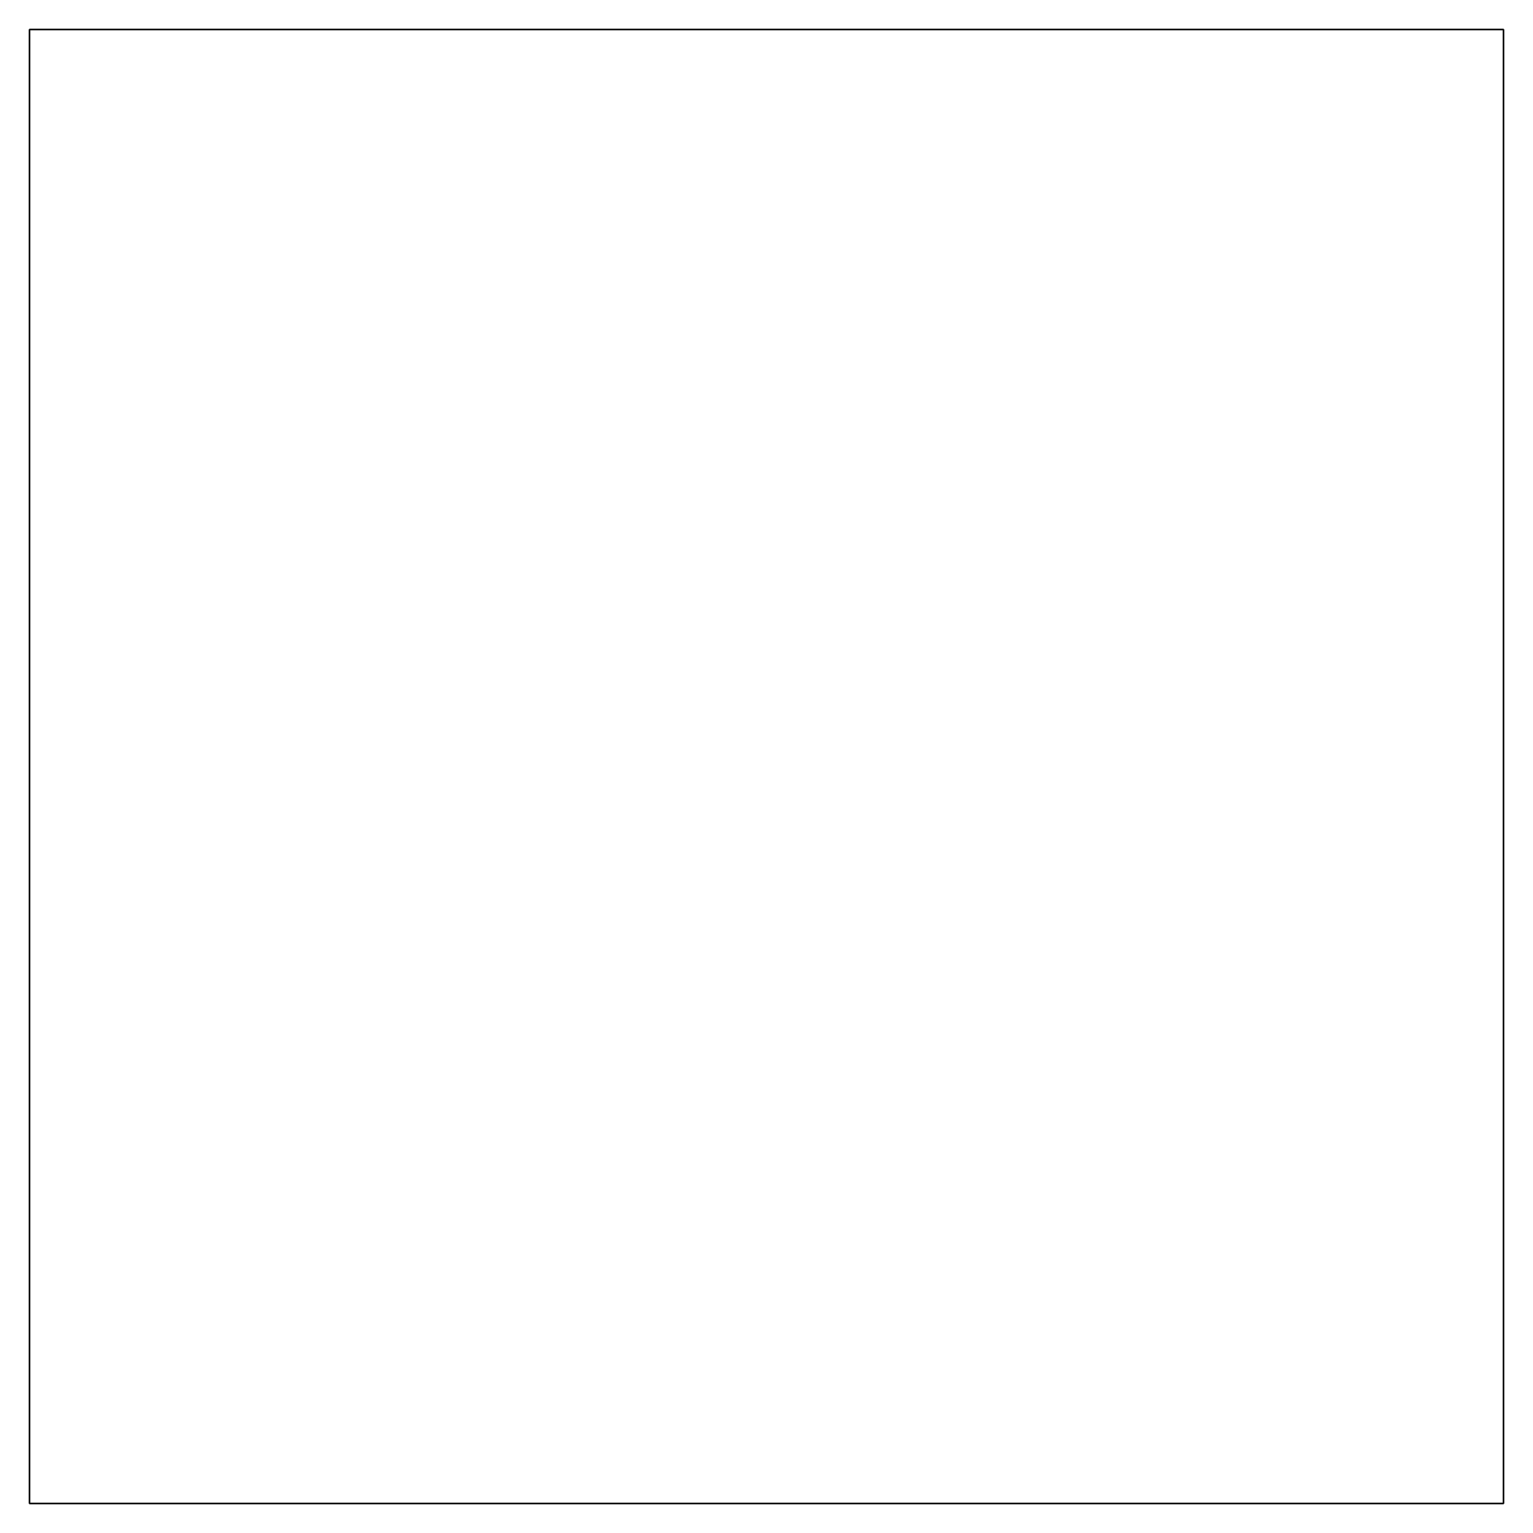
# Model space of a CAD drawing. Header units: millimetres. Extents: x 0 to 500, y 0 to 500.
import ezdxf

# ---------------------------------------------------------------- set-up
doc = ezdxf.new("R2010")
doc.units = ezdxf.units.MM
doc.layers.add('Layer1', color=10, linetype='Continuous')
doc.layers.add('LAYER15', color=7, linetype='Continuous')

msp = doc.modelspace()

# ---------------------------------------------------------------- linework, layer by layer
at = {"layer": 'Layer1'}
msp.add_3dface([(-0.01, 500), (-0.01, 0), (499.99, 0), (499.99, 500)], dxfattribs=at)
at = {"layer": 'LAYER15'}
for p, q in [((-0.01, 0, 0), (-0.01, 500, 0)), ((-0.01, 500, 0), (499.99, 500, 0)), ((-0.01, 0, 6), (-0.01, 500, 6)), ((-0.01, 500, 6), (-0.01, 500, 0)), ((-0.01, 500, 6), (499.99, 500, 6)), ((499.99, 500, 0), (499.99, 0, 0)), ((499.99, 500, 6), (499.99, 500, 0)), ((499.99, 500, 6), (499.99, 0, 6)), ((499.99, 0, 0), (-0.01, 0, 0)), ((-0.01, 0, 0), (-0.01, 0, 6)), ((499.99, 0, 6), (499.99, 0, 0))]:
    msp.add_line(p, q, dxfattribs=at)
for points in [[(499.99, 500, 0), (499.99, 500, 6), (-0.01, 500, 6), (-0.01, 500, 0)], [(-0.01, 500, 0), (-0.01, 500, 6), (-0.01, 0, 6), (-0.01, 0, 0)], [(-0.01, 500, 6), (499.99, 500, 6), (499.99, 0, 6), (-0.01, 0, 6)], [(499.99, 0, 0), (499.99, 0, 6), (499.99, 500, 6), (499.99, 500, 0)], [(499.99, 0, 0), (499.99, 0, 6), (-0.01, 0, 6), (-0.01, 0, 0)]]:
    msp.add_3dface(points, dxfattribs=at)

doc.saveas('drawing.dxf')
